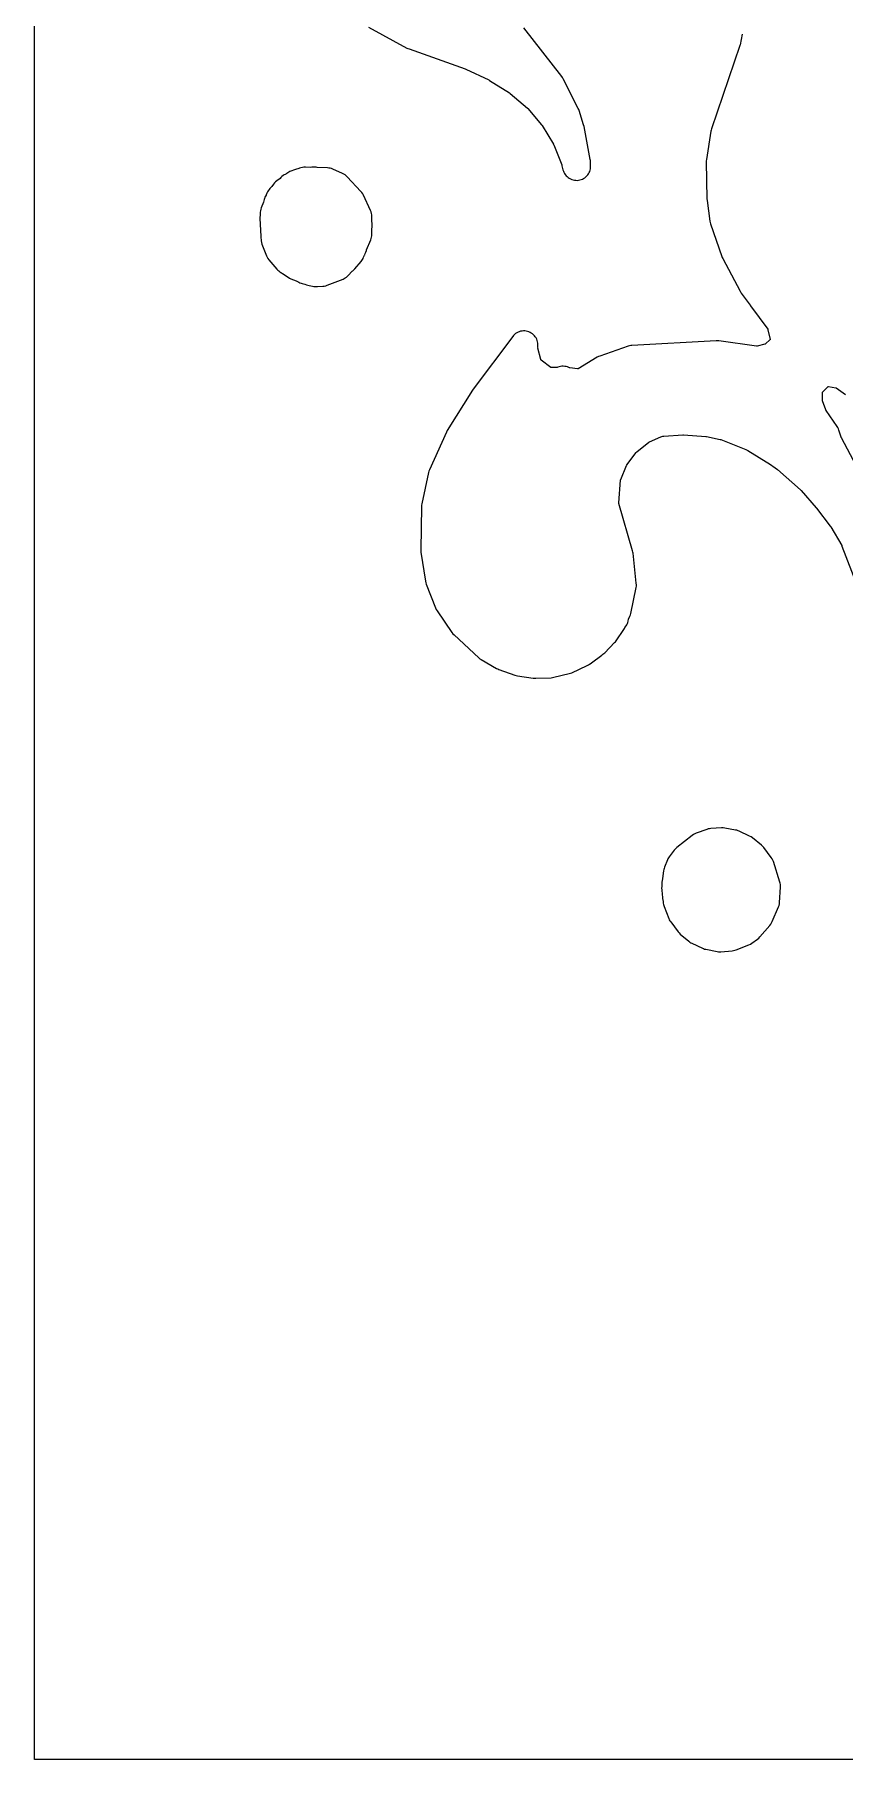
# Model space of a CAD drawing. Header units: millimetres. Extents: x 0 to 300, y 0 to 300.
# Drawn here: x 0 to 69.3, y 0 to 147.6 of the extents above; entities that cross this region are included whole.
import ezdxf

# ---------------------------------------------------------------- set-up
doc = ezdxf.new("R2010")
doc.units = ezdxf.units.MM
doc.layers.add('CUT', color=7, linetype='CONTINUOUS')

msp = doc.modelspace()

# ---------------------------------------------------------------- linework, layer by layer
at = {"layer": 'CUT'}
for points in [[(0.0014, 299.9986), (0.0295, 300), (149.1219, 300), (151.6802, 300), (299.6408, 300), (299.6689, 299.9986), (299.6703, 299.9705), (299.6703, 0.0295), (299.6689, 0.0014), (299.6408, 0), (150.7335, 0), (147.8556, 0), (0.0295, 0), (0.0014, 0.0014), (0, 0.0295), (0, 299.9705)], [(23.8554, 136.2335), (23.7382, 136.2262), (23.5803, 136.2086), (23.1804, 136.2219), (23.0486, 136.219), (22.9178, 136.2017), (22.7898, 136.1701), (22.666, 136.1246), (22.605, 136.0984), (22.5316, 136.0869), (22.4294, 136.0616), (22.3299, 136.0275), (21.8513, 135.8395), (21.7557, 135.797), (21.6641, 135.7463), (21.5773, 135.6879), (21.473, 135.6108), (21.4678, 135.6086), (21.3644, 135.558), (21.2662, 135.4978), (21.1743, 135.4284), (21.0895, 135.3505), (21.0055, 135.2657), (20.7285, 135.0611), (20.6243, 134.9747), (20.5305, 134.8771), (20.4483, 134.7695), (20.3037, 134.5564), (20.147, 134.398), (20.0655, 134.3068), (19.9937, 134.2078), (19.9324, 134.1019), (19.8822, 133.9904), (19.8314, 133.8602), (19.8126, 133.8326), (19.7581, 133.7443), (19.7114, 133.6516), (19.673, 133.5552), (19.643, 133.4558), (19.5852, 133.2296), (19.3914, 132.7334), (19.3531, 132.6183), (19.3266, 132.5), (19.3121, 132.3796), (19.3099, 132.2583), (19.3131, 132.1569), (19.2972, 132.0785), (19.2852, 131.9603), (19.2849, 131.8415), (19.3564, 130.3225), (19.3684, 130.2007), (19.3776, 130.1554), (19.3812, 130.043), (19.3932, 129.9078), (19.4204, 129.7748), (19.4625, 129.6457), (19.8518, 128.6472), (19.9064, 128.5271), (19.9739, 128.4137), (20.0534, 128.3083), (20.7354, 127.5017), (20.8101, 127.4211), (20.8919, 127.3477), (20.9801, 127.282), (21.0739, 127.2248), (21.1225, 127.198), (21.1362, 127.186), (21.2217, 127.1232), (21.7009, 126.8032), (21.8112, 126.7377), (21.9279, 126.6844), (22.3834, 126.5052), (22.6073, 126.3821), (22.7026, 126.3351), (22.8016, 126.2968), (22.9036, 126.2673), (23.1214, 126.2147), (23.2762, 126.1538), (23.3828, 126.1175), (23.4923, 126.0914), (23.7735, 126.0381), (23.9088, 126.0204), (23.951, 126.0197), (23.9671, 126.0167), (24.0863, 126.0062), (24.2059, 126.0077), (24.6719, 126.0368), (24.7951, 126.0509), (24.9161, 126.0776), (25.0337, 126.1166), (26.3965, 126.6487), (26.496, 126.6929), (26.5911, 126.7459), (26.681, 126.8072), (26.7649, 126.8765), (26.8423, 126.9531), (27.1816, 127.321), (27.2311, 127.3583), (27.3295, 127.441), (27.4185, 127.5338), (27.944, 128.1441), (28.0111, 128.2296), (28.0702, 128.3209), (28.1208, 128.4171), (28.1625, 128.5175), (28.2249, 128.6892), (28.2499, 128.7278), (28.3035, 128.832), (28.3468, 128.9408), (28.3965, 129.0861), (28.4161, 129.1542), (28.7666, 130.0061), (28.8057, 130.116), (28.834, 130.2292), (28.8511, 130.3447), (28.8569, 130.4612), (28.8571, 130.59), (28.8593, 130.6184), (28.8793, 131.4265), (28.8743, 131.5693), (28.8585, 131.671), (28.8589, 132.0143), (28.8522, 132.1428), (28.8318, 132.2699), (28.7978, 132.3941), (28.7507, 132.5139), (28.1526, 133.8251), (28.0913, 133.9422), (28.0174, 134.0517), (27.9319, 134.1525), (26.7464, 135.4037), (26.6617, 135.4848), (26.5695, 135.5572), (26.4707, 135.6202), (26.3662, 135.6733), (25.5147, 136.055), (25.4063, 136.0975), (25.2942, 136.1292), (25.1797, 136.1499), (25.0636, 136.1594), (24.1977, 136.1881), (24.0891, 136.2137), (23.9727, 136.2293)], [(62.4017, 78.0113), (62.3378, 78.0896), (62.2676, 78.1622), (62.1915, 78.2287), (61.4216, 78.8462), (61.3066, 78.9279), (61.1829, 78.9954), (60.2875, 79.4179), (60.1913, 79.4583), (60.092, 79.4901), (59.9902, 79.5132), (59.059, 79.6827), (58.9139, 79.7001), (58.7677, 79.6996), (57.8641, 79.642), (57.7521, 79.6295), (57.6418, 79.6066), (57.5341, 79.5735), (56.6076, 79.24), (56.488, 79.1895), (56.3745, 79.1264), (56.2686, 79.0514), (54.9535, 78.0092), (54.8769, 77.9431), (54.8062, 77.8707), (54.7418, 77.7926), (54.3079, 77.219), (54.2501, 77.1353), (54.1995, 77.0471), (54.1566, 76.9549), (53.9018, 76.3406), (53.864, 76.2362), (53.8361, 76.1288), (53.8182, 76.0193), (53.7418, 75.3616), (53.731, 75.3266), (53.6992, 75.1976), (53.6818, 75.0658), (53.6791, 74.933), (53.6821, 74.8481), (53.6627, 74.6814), (53.6547, 74.5415), (53.6631, 74.4015), (53.7123, 73.9865), (53.7195, 73.7817), (53.7318, 73.6474), (53.7591, 73.5152), (53.7734, 73.4715), (53.7986, 73.2587), (53.8147, 73.1592), (53.8391, 73.0614), (53.8716, 72.9659), (54.2704, 71.9381), (54.3148, 71.8376), (54.3682, 71.7416), (54.4302, 71.6509), (55.0594, 70.8144), (55.1493, 70.7083), (55.2508, 70.6133), (55.9947, 69.9944), (56.0741, 69.9337), (56.1584, 69.8798), (56.2468, 69.8331), (57.1434, 69.4068), (57.2375, 69.3668), (57.3347, 69.3351), (57.4342, 69.3117), (58.4149, 69.1249), (58.5212, 69.1095), (58.6284, 69.1037), (58.7357, 69.1075), (59.6966, 69.1848), (59.8158, 69.2005), (59.9329, 69.228), (60.0467, 69.2671), (61.1282, 69.7005), (61.2577, 69.7616), (61.3789, 69.8376), (61.8549, 70.1773), (61.9653, 70.2664), (62.0644, 70.3679), (62.9233, 71.3584), (63.0006, 71.4575), (63.067, 71.5641), (63.1219, 71.677), (63.653, 72.9323), (63.6983, 73.0586), (63.7292, 73.1892), (63.7453, 73.3225), (63.8293, 74.6231), (63.8313, 74.7354), (63.8228, 74.8473), (63.8039, 74.9579), (63.7747, 75.0663), (63.2154, 76.8136), (63.1679, 76.9377), (63.107, 77.0558), (63.0335, 77.1664)]]:
    msp.add_lwpolyline(points, close=True, dxfattribs=at)
for points in [[(28.5646, 148.2053), (31.8689, 146.4112), (31.9546, 146.369), (32.0434, 146.3337), (36.8473, 144.6446), (36.9062, 144.6203), (38.8711, 143.6845), (38.9351, 143.6491), (40.6296, 142.5716), (40.6929, 142.5252), (42.1853, 141.2745), (42.2049, 141.2565), (42.2228, 141.2368), (43.379, 139.8513), (43.4295, 139.781), (44.4032, 138.1956), (44.416, 138.1725), (44.4268, 138.1484), (45.1074, 136.415), (45.1314, 136.3398), (45.2136, 136.0073), (45.2471, 135.8953), (45.2914, 135.7871), (45.346, 135.6837), (45.4104, 135.5862), (45.484, 135.4953), (45.566, 135.4121), (45.6558, 135.3372), (45.7525, 135.2715), (45.8551, 135.2154), (45.9626, 135.1696), (46.0741, 135.1345), (46.1885, 135.1104), (46.3047, 135.0975), (46.4216, 135.096), (46.538, 135.1059), (46.653, 135.127), (46.7654, 135.1593), (46.8741, 135.2023), (46.978, 135.2557), (47.0763, 135.319), (47.168, 135.3915), (47.2522, 135.4726), (47.3281, 135.5615), (47.395, 135.6574), (47.4522, 135.7593), (47.4993, 135.8663), (47.5357, 135.9774), (47.5611, 136.0915), (47.5753, 136.2076), (47.5782, 136.3244), (47.5692, 136.6912), (47.563, 136.7873), (47.5491, 136.8825), (47.0208, 139.708), (46.9848, 139.8511), (46.5979, 141.068), (46.5645, 141.1599), (46.5237, 141.2488), (45.2312, 143.7872), (45.1746, 143.8866), (45.1087, 143.98), (41.8728, 148.1358)], [(60.5475, 147.6067), (60.37, 146.6979), (60.3489, 146.6191), (57.9177, 139.4996), (57.8883, 139.3995), (57.8677, 139.2972), (57.489, 136.8748), (57.4774, 136.7717), (57.4748, 136.668), (57.5313, 133.5123), (57.542, 133.3721), (57.7825, 131.6034), (57.8045, 131.486), (57.838, 131.3714), (58.808, 128.578), (58.8415, 128.4922), (58.8816, 128.4091), (60.3699, 125.6045), (60.4631, 125.4562), (61.226, 124.4184), (61.2502, 124.3841), (61.2685, 124.3607), (62.7304, 122.372), (62.7479, 122.3453), (62.756, 122.3146), (62.9284, 121.4875), (62.9328, 121.46), (62.913, 121.4405), (62.529, 121.0961), (62.5064, 121.0777), (62.4785, 121.0694), (61.8322, 120.9107), (61.8043, 120.9053), (61.7759, 120.9079), (58.5575, 121.3661), (58.4397, 121.377), (58.3214, 121.3762), (51.1185, 120.9731), (51.0076, 120.9618), (50.8983, 120.9401), (50.7914, 120.9085), (48.3743, 120.0681), (48.2597, 120.0215), (48.1506, 119.9634), (46.5184, 118.9833), (46.4938, 118.9701), (46.466, 118.9721), (45.7998, 119.0522), (45.7731, 119.0566), (45.7239, 119.0796), (45.7237, 119.0791), (45.7117, 119.0853), (45.5986, 119.13), (45.4816, 119.163), (45.3619, 119.184), (45.2406, 119.1928), (45.1191, 119.1892), (44.9986, 119.1734), (44.8802, 119.1455), (44.7653, 119.1057), (44.7302, 119.0915), (44.6993, 119.0893), (44.2165, 119.0797), (44.1882, 119.0805), (44.1649, 119.0965), (43.3443, 119.7206), (43.323, 119.7385), (43.3145, 119.765), (43.0536, 120.7392), (43.0475, 120.7671), (43.055, 120.81), (43.0694, 120.9277), (43.0722, 121.0462), (43.0633, 121.1645), (43.0427, 121.2813), (43.0107, 121.3955), (42.9676, 121.5059), (42.9138, 121.6116), (42.8499, 121.7114), (42.7764, 121.8045), (42.6941, 121.8898), (42.6037, 121.9666), (42.5062, 122.0342), (42.4025, 122.0917), (42.2937, 122.1388), (42.1807, 122.1748), (42.0648, 122.1996), (41.9469, 122.2128), (41.8284, 122.2142), (41.7102, 122.204), (41.5937, 122.1822), (41.4798, 122.149), (41.3699, 122.1047), (41.2648, 122.0497), (41.1656, 121.9847), (41.0734, 121.9102), (40.9889, 121.8269), (40.9131, 121.7357), (37.5261, 117.2264), (37.468, 117.1418), (35.3158, 113.6984), (35.2402, 113.5575), (33.7829, 110.34), (33.7361, 110.22), (33.7025, 110.0956), (33.1301, 107.4163), (33.1112, 107.3006), (33.1038, 107.1837), (33.048, 103.4921), (33.0508, 103.3913), (33.062, 103.291), (33.446, 100.8034), (33.4734, 100.6739), (33.5148, 100.5482), (34.3107, 98.5198), (34.3675, 98.3961), (34.4381, 98.2796), (35.7193, 96.4108), (35.801, 96.3048), (35.894, 96.2086), (38.0092, 94.2515), (38.1142, 94.1649), (38.2283, 94.0907), (39.5362, 93.3425), (39.633, 93.2928), (39.7339, 93.2521), (41.102, 92.7709), (41.2118, 92.7381), (41.3242, 92.7159), (42.6785, 92.5152), (42.7878, 92.504), (42.8976, 92.503), (44.2033, 92.5499), (44.3226, 92.5602), (44.4402, 92.5823), (45.753, 92.8973), (45.8686, 92.9312), (45.9803, 92.9766), (47.2879, 93.5864), (47.3934, 93.6422), (47.4929, 93.7081), (47.5441, 93.7459), (47.546, 93.7469), (47.6601, 93.8221), (48.5417, 94.4786), (48.5648, 94.4986), (48.6397, 94.5538), (48.7156, 94.6146), (48.7863, 94.6815), (49.632, 95.5481), (49.7025, 95.6271), (49.7658, 95.712), (50.4192, 96.6739), (50.475, 96.7644), (50.5108, 96.8361), (50.6139, 96.9853), (50.6724, 97.0788), (50.722, 97.1773), (50.7623, 97.2799), (50.7931, 97.3858), (50.8356, 97.5617), (50.9441, 97.8052), (50.9907, 97.927), (51.0238, 98.0531), (51.4735, 100.2503), (51.4922, 100.3735), (51.4979, 100.4979), (51.4907, 100.6222), (51.2084, 103.1872), (51.193, 103.2878), (51.1691, 103.3868), (50.0006, 107.4594), (49.9944, 107.4851), (49.9952, 107.5114), (50.1407, 109.4473), (50.1449, 109.4791), (50.1557, 109.5094), (50.6548, 110.6941), (50.6708, 110.7265), (50.6906, 110.7567), (51.4875, 111.8255), (51.5037, 111.8454), (51.5231, 111.8622), (52.5641, 112.6913), (52.584, 112.7058), (52.6058, 112.7168), (53.5989, 113.1678), (53.7513, 113.1969), (53.8226, 113.2106), (53.8246, 113.211), (53.8504, 113.2159), (55.4714, 113.3294), (55.4936, 113.3301), (55.5158, 113.3292), (57.428, 113.1781), (57.5, 113.168), (58.6652, 112.9316), (58.6907, 112.9252), (58.7156, 112.9166), (60.848, 112.0747), (61.0269, 111.99), (62.9793, 110.782), (63.0922, 110.6989), (63.1133, 110.6833), (63.1789, 110.635), (63.5663, 110.3496), (65.5425, 108.6074), (65.5957, 108.5542), (66.892, 107.0844), (66.919, 107.0515), (68.085, 105.5231), (68.1269, 105.4604), (69.0621, 103.8486), (69.0733, 103.8274), (69.0827, 103.8053), (70.3825, 100.4083)], [(71.1097, 109.1757), (69.0357, 113.0577), (69.0234, 113.0838), (69.0136, 113.1111), (68.8277, 113.7179), (68.7859, 113.833), (68.7326, 113.9432), (68.6684, 114.0474), (67.7311, 115.4074), (67.7176, 115.4288), (67.708, 115.4521), (67.4259, 116.2258), (67.4177, 116.2516), (67.4169, 116.2787), (67.426, 116.9411), (67.4277, 116.9691), (67.4464, 116.99), (67.8836, 117.4357), (67.904, 117.4546), (67.9317, 117.4517), (68.5502, 117.3564), (68.5768, 117.351), (68.5997, 117.3365), (69.3837, 116.7892)]]:
    msp.add_lwpolyline(points, dxfattribs=at)

doc.saveas('drawing.dxf')
